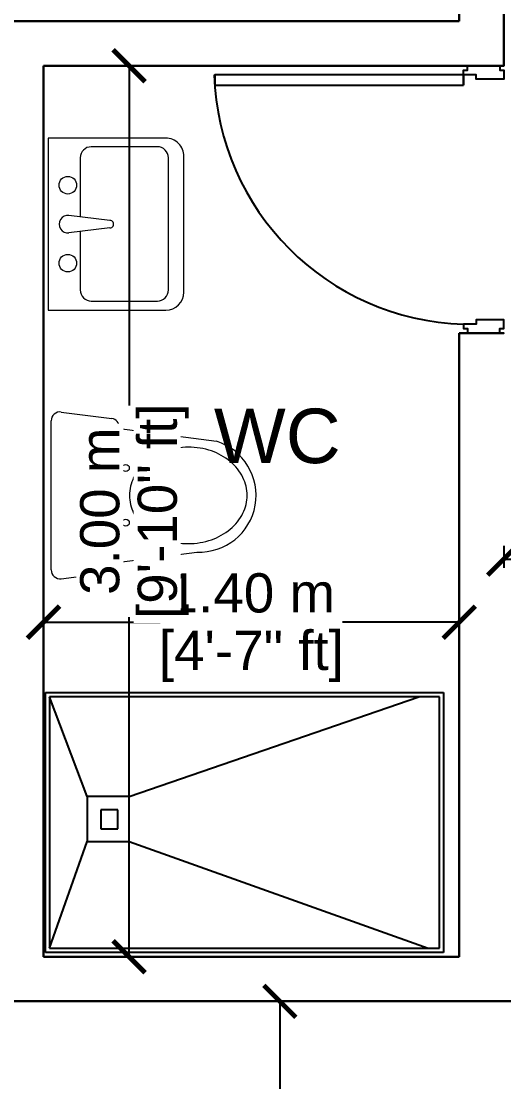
# Model space of a CAD drawing. Header units: metres. Extents: x 244.4 to 340.3, y -4.1 to 64.3.
# Drawn here: x 331.309 to 332.934, y 46.315 to 49.886 of the extents above; entities that cross this region are included whole.
import ezdxf

# ---------------------------------------------------------------- set-up
doc = ezdxf.new("R2010")
doc.units = ezdxf.units.M
doc.layers.get('Defpoints').update_dxf_attribs({"lineweight": 0})
doc.layers.add('Edges', color=7, linetype='Continuous')
for name, color, linetype, lineweight in [('inne_gulv', 7, 'Continuous', 15), ('pza. sanitarias', 7, 'Continuous', 15), ('SectionCutEdges', 6, 'Continuous', 30)]:
    doc.layers.add(name, color=color, linetype=linetype, lineweight=lineweight)
doc.styles.get("Standard").update_dxf_attribs({"font": 'arial.ttf'})
doc.styles.add('TEXTS', font='swissl.ttf')
doc.dimstyles.new('Copy of DIMTEXT', dxfattribs={"dimscale": 0.3, "dimtxt": 0.22, "dimasz": 0.18, "dimexe": 0.05, "dimexo": 0.05, "dimgap": 0.05, "dimtad": 0, "dimzin": 1, "dimdsep": 46, "dimtxsty": 'TEXTS', "dimblk": 'ARCHTICK', "dimcen": 0.1, "dimclrd": 256, "dimclre": 6, "dimclrt": 7, "dimadec": 0, "dimazin": 0, "dimtfac": 0.15, "dimtix": 1, "dimtofl": 0, "dimtmove": 1, "dimatfit": 3, "dimldrblk": 'OPEN', "dimfxl": 0, "dimtolj": 1, "dimtzin": 0, "dimarcsym": 0})

# ---------------------------------------------------------------- blocks, each defined once
blk = doc.blocks.new('*U111')
blk.add_lwpolyline([(33.6, 1124.4, -0.396717), (966.4, 192)], format="xyb")
for points in [[(72, 192), (33.6, 192), (33.6, 1122.5), (72, 1122.5)], [(33.6, 192), (16.8, 192), (16.8, 192), (16.8, 192), (16.8, 192), (16.8, 177), (0, 177), (0, 190.9), (0, 40.9), (0, 55.9), (16.8, 55.9), (16.8, 40.9), (33.6, 40.9), (33.6, 40.9), (50, 40.9), (50, 144), (33.6, 144)], [(1000, 177), (1000, 192), (1000, 192), (1000, 40.9), (1000, 55.9), (983.2, 55.9), (983.2, 40.9), (966.4, 40.9), (966.4, 40.9), (950, 40.9), (950, 144), (966.4, 144), (966.4, 192), (983.2, 192), (983.2, 177)]]:
    blk.add_lwpolyline(points, close=True)
blk.add_lwpolyline([(33.6, 192), (72, 192)])
blk = doc.blocks.new('A$C3CB96B6D')
at = {"layer": 'pza. sanitarias'}
for p, q in [((0.0558, 0.23), (0.0984, 0.5566)), ((0.5053, 0.23), (0.4714, 0.49)), ((0.5092, 0.23), (0.0519, 0.23)), ((0, 0.0339), (0.0222, 0.2039)), ((0.5612, 0.0339), (0.539, 0.2039)), ((0.5314, 0), (0.0297, 0))]:
    blk.add_line(p, q, dxfattribs=at)
blk.add_lwpolyline([(0.2806, 0.66, 0.116506), (0.2208, 0.6459, 0.104219), (0.1664, 0.6026, 0.090534), (0.1312, 0.5399, 0.082773), (0.1182, 0.4618, 0.082773), (0.1312, 0.3836, 0.090534), (0.1664, 0.3209, 0.104219), (0.2208, 0.2777, 0.116506), (0.2806, 0.2635, 0.116506), (0.3404, 0.2777, 0.104219), (0.3948, 0.3209, 0.090534), (0.4299, 0.3836, 0.082773), (0.443, 0.4618, 0.082773), (0.4299, 0.5399, 0.090534), (0.3948, 0.6026, 0.104219), (0.3404, 0.6459, 0.116506)], format="xyb", close=True, dxfattribs=at)
for centre in [(0.1885, 0.2512), (0.3727, 0.2512)]:
    blk.add_circle(centre, 0.0119, dxfattribs=at)
for centre, radius, start, end in [((0.2806, 0.499), 0.191, 357.3127, 162.4499), ((0.0519, 0.2), 0.03, 90, 172.5686), ((0.5092, 0.2), 0.03, 7.4314, 90), ((0.0297, 0.03), 0.03, 172.5686, 270), ((0.5314, 0.03), 0.03, 270, 7.4314)]:
    blk.add_arc(centre, radius, start, end, dxfattribs=at)
blk = doc.blocks.new('isjsutas')
at = {"color": 7}
for p, q in [((35580.6963, 16336.1521), (35580.6963, 16335.7559)), ((35581.2754, 16336.1521), (35580.6963, 16336.1521)), ((35581.2754, 16335.7559), (35581.2754, 16336.1521)), ((35580.9732, 16335.9442), (35580.9564, 16336.0819)), ((35580.9984, 16335.9442), (35581.0152, 16336.0819)), ((35580.9626, 16336.0438), (35580.7642, 16336.0438)), ((35581.2093, 16336.0438), (35581.009, 16336.0438)), ((35580.7271, 16336.0067), (35580.7271, 16335.7841)), ((35581.2464, 16335.7841), (35581.2464, 16336.0067)), ((35580.7642, 16335.747), (35581.2093, 16335.747)), ((35580.7572, 16335.6949), (35581.2144, 16335.6949))]:
    blk.add_line(p, q, dxfattribs=at)
for centre in [(35580.8546, 16336.0855), (35581.117, 16336.0855)]:
    blk.add_circle(centre, 0.0296, dxfattribs=at)
for centre, radius, start, end in [((35580.9858, 16336.0855), 0.0296, 353.0422, 186.9578), ((35580.7642, 16336.0067), 0.0371, 90, 180), ((35581.2093, 16336.0067), 0.0371, 0, 90), ((35580.9858, 16335.944), 0.0125, 179.3528, 0.6472), ((35580.7642, 16335.7841), 0.0371, 180, 270), ((35581.2093, 16335.7841), 0.0371, 270, 0), ((35580.7572, 16335.7559), 0.061, 180, 270), ((35581.2144, 16335.7559), 0.061, 270, 0)]:
    blk.add_arc(centre, radius, start, end, dxfattribs=at)
blk = doc.blocks.new('gtyhk')
at = {"layer": 'Edges'}
for p, q in [((35654.3535, 16364.9779), (35654.3535, 16365.8529)), ((35654.3535, 16365.8529), (35655.6945, 16365.8529)), ((35655.6806, 16365.8389), (35654.3675, 16365.8389)), ((35654.3675, 16365.8389), (35654.3675, 16364.9918)), ((35654.4942, 16365.5029), (35654.3675, 16365.8389)), ((35654.6352, 16365.5029), (35655.6108, 16365.8389)), ((35655.6806, 16364.9918), (35655.6806, 16365.8389)), ((35655.6945, 16365.8529), (35655.6945, 16364.9779)), ((35654.6352, 16365.5029), (35654.4942, 16365.5029)), ((35654.4942, 16365.5029), (35654.4942, 16365.3519)), ((35654.6352, 16365.3519), (35654.6352, 16365.5029)), ((35654.5979, 16365.4581), (35654.5399, 16365.4581)), ((35654.5399, 16365.4581), (35654.5399, 16365.3941)), ((35654.5979, 16365.3941), (35654.5979, 16365.4581)), ((35654.5399, 16365.3941), (35654.5979, 16365.3941)), ((35654.3675, 16364.9918), (35654.4942, 16365.3519)), ((35654.4942, 16365.3519), (35654.6352, 16365.3519)), ((35654.6352, 16365.3519), (35655.6419, 16364.9918)), ((35654.3675, 16364.9918), (35655.6806, 16364.9918)), ((35655.6945, 16364.9779), (35654.3535, 16364.9779))]:
    blk.add_line(p, q, dxfattribs=at)
blk = doc.blocks.new('_ArchTick')
at = {"color": 0, "linetype": 'ByBlock', "const_width": 0.15}
blk.add_lwpolyline([(-0.5, -0.5), (0.5, 0.5)], dxfattribs=at)
blk = doc.blocks.new('*D145')
at = {"layer": 'Defpoints', "color": 0, "transparency": 16777216}
for p in [(332.7839, 47.8622), (331.3839, 47.7972), (332.7839, 47.7972)]:
    blk.add_point(p, dxfattribs=at)
at = {"layer": 'Edges', "color": 6, "lineweight": -2, "transparency": 16777216}
for p, q in [((331.3839, 47.8272), (331.3839, 47.8922)), ((332.7839, 47.8272), (332.7839, 47.8922))]:
    blk.add_line(p, q, dxfattribs=at)
at = {"layer": 'Edges', "lineweight": -2, "transparency": 16777216}
for p, q in [((331.3839, 47.8622), (331.7765, 47.8622)), ((332.7839, 47.8622), (332.3913, 47.8622))]:
    blk.add_line(p, q, dxfattribs=at)
at = {"layer": 'Edges', "lineweight": -2, "transparency": 16777216, "xscale": 0.108, "yscale": 0.108, "zscale": 0.108, "rotation": 180}
blk.add_blockref('_ArchTick', (331.3839, 47.8622), dxfattribs=at)
at = {"layer": 'Edges', "lineweight": -2, "transparency": 16777216, "xscale": 0.108, "yscale": 0.108, "zscale": 0.108}
blk.add_blockref('_ArchTick', (332.7839, 47.8622), dxfattribs=at)
at = {"layer": 'Edges', "color": 7, "transparency": 16777216, "insert": (332.0839, 47.96), "char_height": 0.132, "attachment_point": 5, "style": 'TEXTS', "bg_fill": 3, "box_fill_scale": 1.1, "bg_fill_color": 256, "bg_fill_true_color": 13158600, "bg_fill_transparency": 0}
blk.add_mtext('\\A1;1.40 m', dxfattribs=at)
at = {"layer": 'Edges', "color": 7, "transparency": 16777216, "insert": (332.0839, 47.7473), "char_height": 0.132, "attachment_point": 5, "style": 'TEXTS', "bg_fill": 3, "box_fill_scale": 1.1, "bg_fill_color": 256, "bg_fill_true_color": 13158600, "bg_fill_transparency": 0}
blk.add_mtext('\\A1;[4\'-7" ft]', dxfattribs=at)
blk = doc.blocks.new('_Open')
at = {"color": 0, "linetype": 'ByBlock', "lineweight": -2}
for p, q in [((-1, 0.167), (0, 0)), ((-1, -0.167), (0, 0)), ((0, 0), (-1, 0))]:
    blk.add_line(p, q, dxfattribs=at)
blk = doc.blocks.new('*D146')
at = {"layer": 'Defpoints', "color": 0, "transparency": 16777216}
for p in [(331.7693, 49.7358), (331.672, 46.7358), (331.7693, 46.7358)]:
    blk.add_point(p, dxfattribs=at)
at = {"layer": 'Edges', "color": 6, "lineweight": -2, "transparency": 16777216}
for p, q in [((331.7393, 49.7358), (331.642, 49.7358)), ((331.7393, 46.7358), (331.642, 46.7358))]:
    blk.add_line(p, q, dxfattribs=at)
at = {"layer": 'Edges', "lineweight": -2, "transparency": 16777216}
for p, q in [((331.672, 49.7358), (331.672, 48.5921)), ((331.672, 46.7358), (331.672, 47.8796))]:
    blk.add_line(p, q, dxfattribs=at)
at = {"layer": 'Edges', "lineweight": -2, "transparency": 16777216, "xscale": 0.108, "yscale": 0.108, "zscale": 0.108}
for p, rotation in [((331.672, 49.7358), 90), ((331.672, 46.7358), 270)]:
    blk.add_blockref('_ArchTick', p, dxfattribs=dict(at, rotation=rotation))
at = {"layer": 'Edges', "color": 7, "transparency": 16777216, "insert": (331.5742, 48.2358), "char_height": 0.132, "attachment_point": 5, "rotation": 90, "style": 'TEXTS', "bg_fill": 3, "box_fill_scale": 1.1, "bg_fill_color": 256, "bg_fill_true_color": 13158600, "bg_fill_transparency": 0}
blk.add_mtext('\\A1;3.00 m', dxfattribs=at)
at = {"layer": 'Edges', "color": 7, "transparency": 16777216, "insert": (331.787, 48.2358), "char_height": 0.132, "attachment_point": 5, "rotation": 90, "style": 'TEXTS', "bg_fill": 3, "box_fill_scale": 1.1, "bg_fill_color": 256, "bg_fill_true_color": 13158600, "bg_fill_transparency": 0}
blk.add_mtext('\\A1;[9\'-10" ft]', dxfattribs=at)
blk = doc.blocks.new('*D147')
at = {"layer": 'Defpoints', "color": 0, "transparency": 16777216}
for p in [(332.9339, 48.1498), (336.2339, 48.1498), (336.2339, 48.0748)]:
    blk.add_point(p, dxfattribs=at)
at = {"layer": 'Edges', "color": 6, "lineweight": -2, "transparency": 16777216}
for p, q in [((332.9339, 48.1198), (332.9339, 48.0448)), ((336.2339, 48.1198), (336.2339, 48.0448))]:
    blk.add_line(p, q, dxfattribs=at)
at = {"layer": 'Edges', "lineweight": -2, "transparency": 16777216}
for p, q in [((332.9339, 48.0748), (334.1788, 48.0748)), ((336.2339, 48.0748), (334.989, 48.0748))]:
    blk.add_line(p, q, dxfattribs=at)
at = {"layer": 'Edges', "lineweight": -2, "transparency": 16777216, "xscale": 0.108, "yscale": 0.108, "zscale": 0.108, "rotation": 180}
blk.add_blockref('_ArchTick', (332.9339, 48.0748), dxfattribs=at)
at = {"layer": 'Edges', "lineweight": -2, "transparency": 16777216, "xscale": 0.108, "yscale": 0.108, "zscale": 0.108}
blk.add_blockref('_ArchTick', (336.2339, 48.0748), dxfattribs=at)
at = {"layer": 'Edges', "color": 7, "transparency": 16777216, "insert": (334.5839, 48.1726), "char_height": 0.132, "attachment_point": 5, "style": 'TEXTS', "bg_fill": 3, "box_fill_scale": 1.1, "bg_fill_color": 256, "bg_fill_true_color": 13158600, "bg_fill_transparency": 0}
blk.add_mtext('\\A1;3.30 m', dxfattribs=at)
at = {"layer": 'Edges', "color": 7, "transparency": 16777216, "insert": (334.5839, 47.9598), "char_height": 0.132, "attachment_point": 5, "style": 'TEXTS', "bg_fill": 3, "box_fill_scale": 1.1, "bg_fill_color": 256, "bg_fill_true_color": 13158600, "bg_fill_transparency": 0}
blk.add_mtext('\\A1;[10\'-10" ft]', dxfattribs=at)
blk = doc.blocks.new('*D164')
at = {"layer": 'Defpoints', "color": 0, "transparency": 16777216}
for p in [(332.0589, 46.5858), (332.0589, 44.4058), (332.1797, 44.4058)]:
    blk.add_point(p, dxfattribs=at)
at = {"layer": 'Edges', "color": 6, "lineweight": -2, "transparency": 16777216}
for p, q in [((332.0889, 46.5858), (332.2097, 46.5858)), ((332.0889, 44.4058), (332.2097, 44.4058))]:
    blk.add_line(p, q, dxfattribs=at)
at = {"layer": 'Edges', "lineweight": -2, "transparency": 16777216}
for p, q in [((332.1797, 46.5858), (332.1797, 45.81)), ((332.1797, 44.4058), (332.1797, 45.1816))]:
    blk.add_line(p, q, dxfattribs=at)
at = {"layer": 'Edges', "lineweight": -2, "transparency": 16777216, "xscale": 0.108, "yscale": 0.108, "zscale": 0.108}
for p, rotation in [((332.1797, 46.5858), 90), ((332.1797, 44.4058), 270)]:
    blk.add_blockref('_ArchTick', p, dxfattribs=dict(at, rotation=rotation))
at = {"layer": 'Edges', "color": 7, "transparency": 16777216, "insert": (332.0818, 45.4958), "char_height": 0.132, "attachment_point": 5, "rotation": 90, "style": 'TEXTS', "bg_fill": 3, "box_fill_scale": 1.1, "bg_fill_color": 256, "bg_fill_true_color": 13158600, "bg_fill_transparency": 0}
blk.add_mtext('\\A1;2.18 m', dxfattribs=at)
at = {"layer": 'Edges', "color": 7, "transparency": 16777216, "insert": (332.2946, 45.4958), "char_height": 0.132, "attachment_point": 5, "rotation": 90, "style": 'TEXTS', "bg_fill": 3, "box_fill_scale": 1.1, "bg_fill_color": 256, "bg_fill_true_color": 13158600, "bg_fill_transparency": 0}
blk.add_mtext('\\A1;[7\'-1{\\H0.15x;\\S3/4;}" ft]', dxfattribs=at)

msp = doc.modelspace()

# ---------------------------------------------------------------- linework, layer by layer
at = {"layer": 'SectionCutEdges'}
for p, q in [((332.7839, 50.8858), (332.7839, 49.8858)), ((332.9339, 49.7358), (332.9339, 50.7358)), ((331.3839, 49.8858), (331.2684, 49.8858)), ((331.3839, 49.8858), (332.7839, 49.8858)), ((331.3839, 46.7358), (331.3839, 49.7358)), ((331.3839, 49.7358), (332.9339, 49.7358)), ((332.7839, 48.8358), (332.9339, 48.8358)), ((332.7839, 48.8358), (332.7839, 46.7358)), ((332.7339, 46.7358), (331.3839, 46.7358)), ((332.7839, 46.7358), (332.7339, 46.7358)), ((333.0839, 46.5858), (331.2339, 46.5858)), ((332.7339, 46.5858), (331.3839, 46.5858))]:
    msp.add_line(p, q, dxfattribs=at)

# ---------------------------------------------------------------- block references
at = {"xscale": -0.0009000000000045201, "yscale": 0.0009000000000045201, "zscale": 0.0009000000000045201, "rotation": 90}
msp.add_blockref('*U111', (332.9707, 49.7358), dxfattribs=at)
at = {"layer": 'inne_gulv', "linetype": 'Continuous', "rotation": 89.99999999999999}
msp.add_blockref('isjsutas', (16667.5515, -35531.7834), dxfattribs=at)
at = {"layer": 'inne_gulv', "linetype": 'Continuous'}
msp.add_blockref('gtyhk', (-35322.9632, -16318.2276), dxfattribs=at)
at = {"layer": 'pza. sanitarias', "extrusion": (0, 0, -1), "xscale": -1, "zscale": -1, "rotation": 90}
msp.add_blockref('A$C3CB96B6D', (-331.4098, 48.5699), dxfattribs=at)

# ---------------------------------------------------------------- texts
at = {"layer": 'Edges', "insert": (331.9577, 48.5813), "char_height": 0.18352, "width": 1.561448, "attachment_point": 1}
msp.add_mtext('WC', dxfattribs=at)

# ---------------------------------------------------------------- dimensions: what is measured, and where the dimension line sits
at = {"layer": 'Edges'}
dim = msp.add_linear_dim(base=(336.2339, 48.0748), p1=(332.9339, 48.1498), p2=(336.2339, 48.1498), dimstyle='Copy of DIMTEXT', override={"dimscale": 0.6, "dimpost": ' m\\X', "dimfxl": 0.9, "dimfxlon": 1, "dimtfill": 1}, dxfattribs=at)
dim.commit()
dim.dimension.update_dxf_attribs({"geometry": '*D147', "text_midpoint": (334.5839, 48.0748)})

# ---------------------------------------------------------------- next in the draw order: dimensions: what is measured, and where the dimension line sits
dim = msp.add_linear_dim(base=(332.7839, 47.8622), p1=(331.3839, 47.7972), p2=(332.7839, 47.7972), dimstyle='Copy of DIMTEXT', override={"dimscale": 0.6, "dimpost": ' m\\X', "dimfxl": 0.9, "dimfxlon": 1, "dimtfill": 1}, dxfattribs=at)
dim.commit()
dim.dimension.update_dxf_attribs({"geometry": '*D145', "text_midpoint": (332.0839, 47.8622)})
dim = msp.add_linear_dim(base=(332.1797, 44.4058), p1=(332.0589, 46.5858), p2=(332.0589, 44.4058), angle=90, dimstyle='Copy of DIMTEXT', override={"dimscale": 0.6, "dimpost": ' m\\X', "dimfxl": 0.9, "dimfxlon": 1, "dimtfill": 1}, dxfattribs=at)
dim.commit()
dim.dimension.update_dxf_attribs({"geometry": '*D164', "text_midpoint": (332.1797, 45.4958)})

# ---------------------------------------------------------------- next in the draw order: dimensions: what is measured, and where the dimension line sits
dim = msp.add_linear_dim(base=(331.672, 46.7358), p1=(331.7693, 49.7358), p2=(331.7693, 46.7358), angle=90, dimstyle='Copy of DIMTEXT', override={"dimscale": 0.6, "dimpost": ' m\\X', "dimfxl": 0.9, "dimfxlon": 1, "dimtfill": 1}, dxfattribs=at)
dim.commit()
dim.dimension.update_dxf_attribs({"geometry": '*D146', "text_midpoint": (331.672, 48.2358)})

doc.saveas('drawing.dxf')
